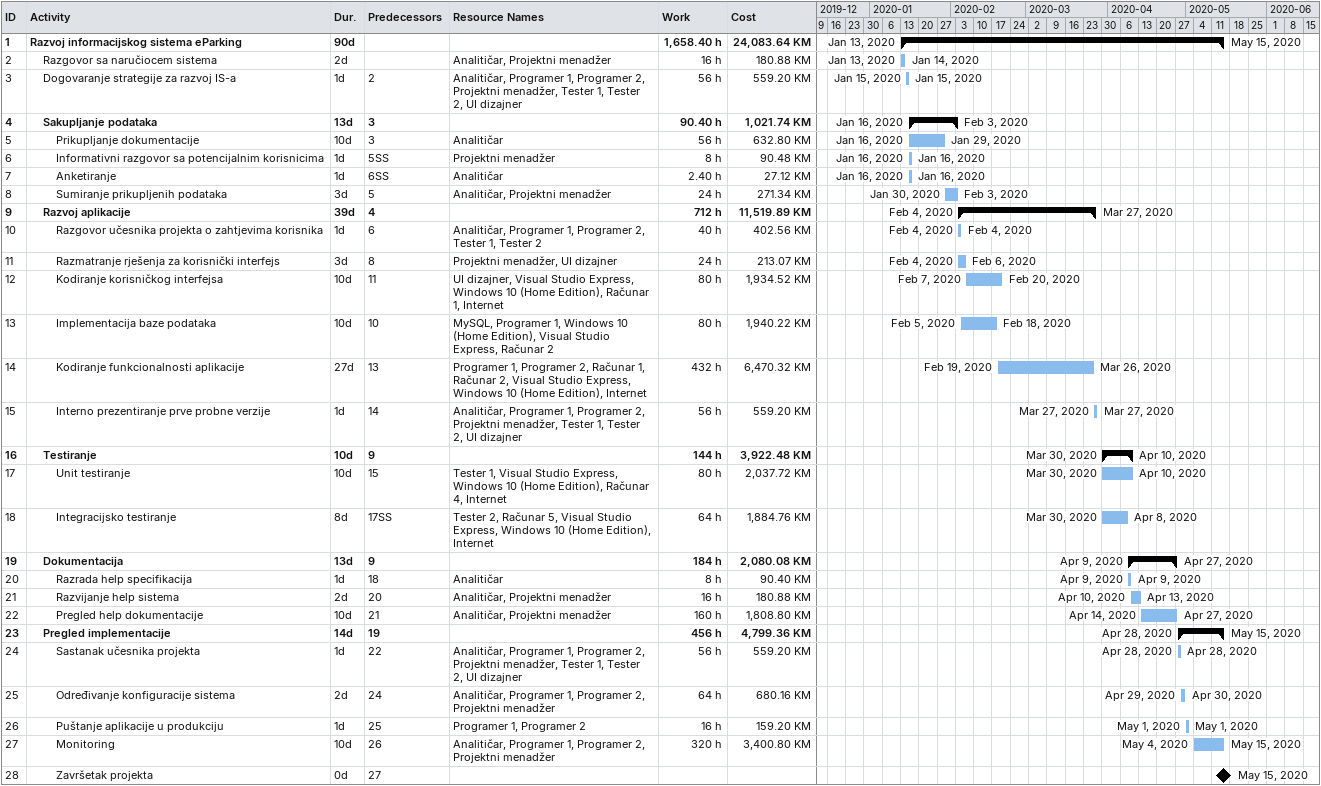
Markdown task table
| ID | Level | Task | Duration | Start | Finish | Predecessors | Resources | Work (h) | Cost (KM) |
|---|---|---|---|---|---|---|---|---|---|
| 1 | 1 | **Razvoj informacijskog sistema eParking** | 90d | 2020-01-13 | 2020-05-15 |  |  | 1658.40 | 24083.64 |
| 2 | 2 | Razgovor sa naručiocem sistema | 2d | 2020-01-13 | 2020-01-14 |  | Analitičar, Projektni menadžer | 16 | 180.88 |
| 3 | 2 | Dogovaranje strategije za razvoj IS-a | 1d | 2020-01-15 | 2020-01-15 | 2 | Analitičar, Programer 1, Programer 2, Projektni menadžer, Tester 1, Tester 2, UI dizajner | 56 | 559.20 |
| 4 | 2 | **Sakupljanje podataka** | 13d | 2020-01-16 | 2020-02-03 | 3 |  | 90.40 | 1021.74 |
| 5 | 3 | Prikupljanje dokumentacije | 10d | 2020-01-16 | 2020-01-29 | 3 | Analitičar | 56 | 632.80 |
| 6 | 3 | Informativni razgovor sa potencijalnim korisnicima | 1d | 2020-01-16 | 2020-01-16 | 5SS | Projektni menadžer | 8 | 90.48 |
| 7 | 3 | Anketiranje | 1d | 2020-01-16 | 2020-01-16 | 6SS | Analitičar | 2.40 | 27.12 |
| 8 | 3 | Sumiranje prikupljenih podataka | 3d | 2020-01-30 | 2020-02-03 | 5 | Analitičar, Projektni menadžer | 24 | 271.34 |
| 9 | 2 | **Razvoj aplikacije** | 39d | 2020-02-04 | 2020-03-27 | 4 |  | 712 | 11519.89 |
| 10 | 3 | Razgovor učesnika projekta o zahtjevima korisnika | 1d | 2020-02-04 | 2020-02-04 | 6 | Analitičar, Programer 1, Programer 2, Tester 1, Tester 2 | 40 | 402.56 |
| 11 | 3 | Razmatranje rješenja za korisnički interfejs | 3d | 2020-02-04 | 2020-02-06 | 8 | Projektni menadžer, UI dizajner | 24 | 213.07 |
| 12 | 3 | Kodiranje korisničkog interfejsa | 10d | 2020-02-07 | 2020-02-20 | 11 | UI dizajner, Visual Studio Express, Windows 10 (Home Edition), Računar 1, Internet | 80 | 1934.52 |
| 13 | 3 | Implementacija baze podataka | 10d | 2020-02-05 | 2020-02-18 | 10 | MySQL, Programer 1, Windows 10 (Home Edition), Visual Studio Express, Računar 2 | 80 | 1940.22 |
| 14 | 3 | Kodiranje funkcionalnosti aplikacije | 27d | 2020-02-19 | 2020-03-26 | 13 | Programer 1, Programer 2, Računar 1, Računar 2, Visual Studio Express, Windows 10 (Home Edition), Internet | 432 | 6470.32 |
| 15 | 3 | Interno prezentiranje prve probne verzije | 1d | 2020-03-27 | 2020-03-27 | 14 | Analitičar, Programer 1, Programer 2, Projektni menadžer, Tester 1, Tester 2, UI dizajner | 56 | 559.20 |
| 16 | 2 | **Testiranje** | 10d | 2020-03-30 | 2020-04-10 | 9 |  | 144 | 3922.48 |
| 17 | 3 | Unit testiranje | 10d | 2020-03-30 | 2020-04-10 | 15 | Tester 1, Visual Studio Express, Windows 10 (Home Edition), Računar 4, Internet | 80 | 2037.72 |
| 18 | 3 | Integracijsko testiranje | 8d | 2020-03-30 | 2020-04-08 | 17SS | Tester 2, Računar 5, Visual Studio Express, Windows 10 (Home Edition), Internet | 64 | 1884.76 |
| 19 | 2 | **Dokumentacija** | 13d | 2020-04-09 | 2020-04-27 | 9 |  | 184 | 2080.08 |
| 20 | 3 | Razrada help specifikacija | 1d | 2020-04-09 | 2020-04-09 | 18 | Analitičar | 8 | 90.40 |
| 21 | 3 | Razvijanje help sistema | 2d | 2020-04-10 | 2020-04-13 | 20 | Analitičar, Projektni menadžer | 16 | 180.88 |
| 22 | 3 | Pregled help dokumentacije | 10d | 2020-04-14 | 2020-04-27 | 21 | Analitičar, Projektni menadžer | 160 | 1808.80 |
| 23 | 2 | **Pregled implementacije** | 14d | 2020-04-28 | 2020-05-15 | 19 |  | 456 | 4799.36 |
| 24 | 3 | Sastanak učesnika projekta | 1d | 2020-04-28 | 2020-04-28 | 22 | Analitičar, Programer 1, Programer 2, Projektni menadžer, Tester 1, Tester 2, UI dizajner | 56 | 559.20 |
| 25 | 3 | Određivanje konfiguracije sistema | 2d | 2020-04-29 | 2020-04-30 | 24 | Analitičar, Programer 1, Programer 2, Projektni menadžer | 64 | 680.16 |
| 26 | 3 | Puštanje aplikacije u produkciju | 1d | 2020-05-01 | 2020-05-01 | 25 | Programer 1, Programer 2 | 16 | 159.20 |
| 27 | 3 | Monitoring | 10d | 2020-05-04 | 2020-05-15 | 26 | Analitičar, Programer 1, Programer 2, Projektni menadžer | 320 | 3400.80 |
| 28 | 3 | Završetak projekta | 0d | 2020-05-15 | 2020-05-15 | 27 |  |  |  |
